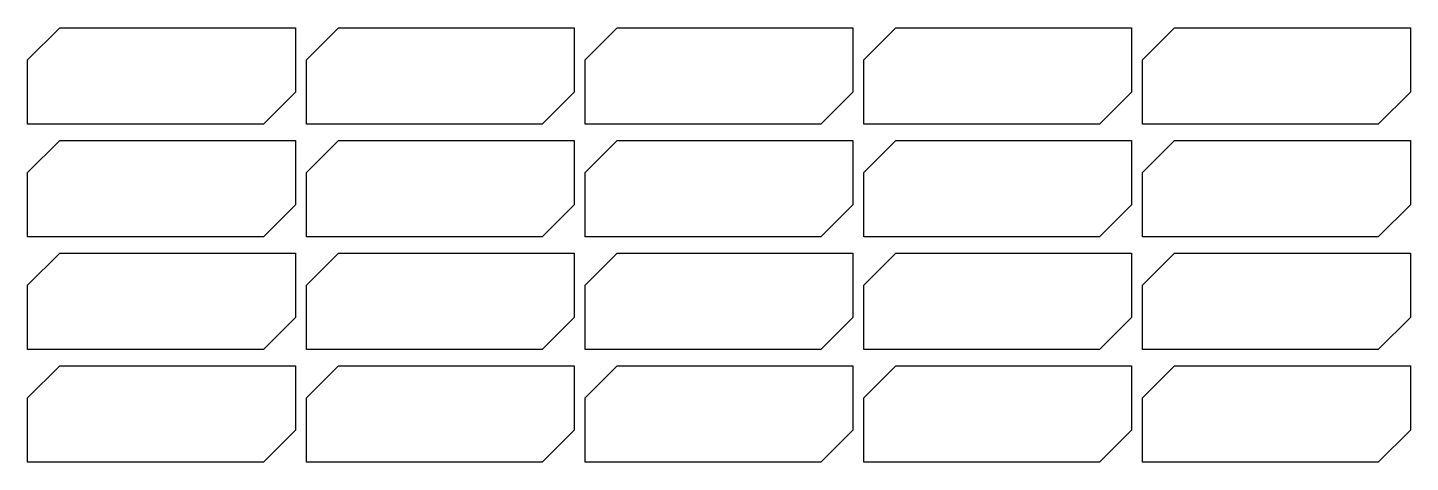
# Model space of a CAD drawing. Header units: millimetres. Extents: x 0 to 258, y 0 to 81.
import ezdxf

# ---------------------------------------------------------------- set-up
doc = ezdxf.new("R2010")
doc.units = ezdxf.units.MM
doc.layers.get('0').update_dxf_attribs({"linetype": 'CONTINUOUS'})

msp = doc.modelspace()

# ---------------------------------------------------------------- linework, layer by layer
for points in [[(50, 69), (44, 63), (0, 63), (0, 75), (6, 81), (50, 81)], [(102, 69), (96, 63), (52, 63), (52, 75), (58, 81), (102, 81)], [(154, 69), (148, 63), (104, 63), (104, 75), (110, 81), (154, 81)], [(206, 69), (200, 63), (156, 63), (156, 75), (162, 81), (206, 81)], [(258, 69), (252, 63), (208, 63), (208, 75), (214, 81), (258, 81)], [(50, 48), (44, 42), (0, 42), (0, 54), (6, 60), (50, 60)], [(102, 48), (96, 42), (52, 42), (52, 54), (58, 60), (102, 60)], [(154, 48), (148, 42), (104, 42), (104, 54), (110, 60), (154, 60)], [(206, 48), (200, 42), (156, 42), (156, 54), (162, 60), (206, 60)], [(258, 48), (252, 42), (208, 42), (208, 54), (214, 60), (258, 60)], [(50, 27), (44, 21), (0, 21), (0, 33), (6, 39), (50, 39)], [(102, 27), (96, 21), (52, 21), (52, 33), (58, 39), (102, 39)], [(154, 27), (148, 21), (104, 21), (104, 33), (110, 39), (154, 39)], [(206, 27), (200, 21), (156, 21), (156, 33), (162, 39), (206, 39)], [(258, 27), (252, 21), (208, 21), (208, 33), (214, 39), (258, 39)], [(44, 0), (0, 0), (0, 12), (6, 18), (50, 18), (50, 6)], [(102, 6), (96, 0), (52, 0), (52, 12), (58, 18), (102, 18)], [(154, 6), (148, 0), (104, 0), (104, 12), (110, 18), (154, 18)], [(206, 6), (200, 0), (156, 0), (156, 12), (162, 18), (206, 18)], [(258, 6), (252, 0), (208, 0), (208, 12), (214, 18), (258, 18)]]:
    msp.add_lwpolyline(points, close=True)

doc.saveas('drawing.dxf')
